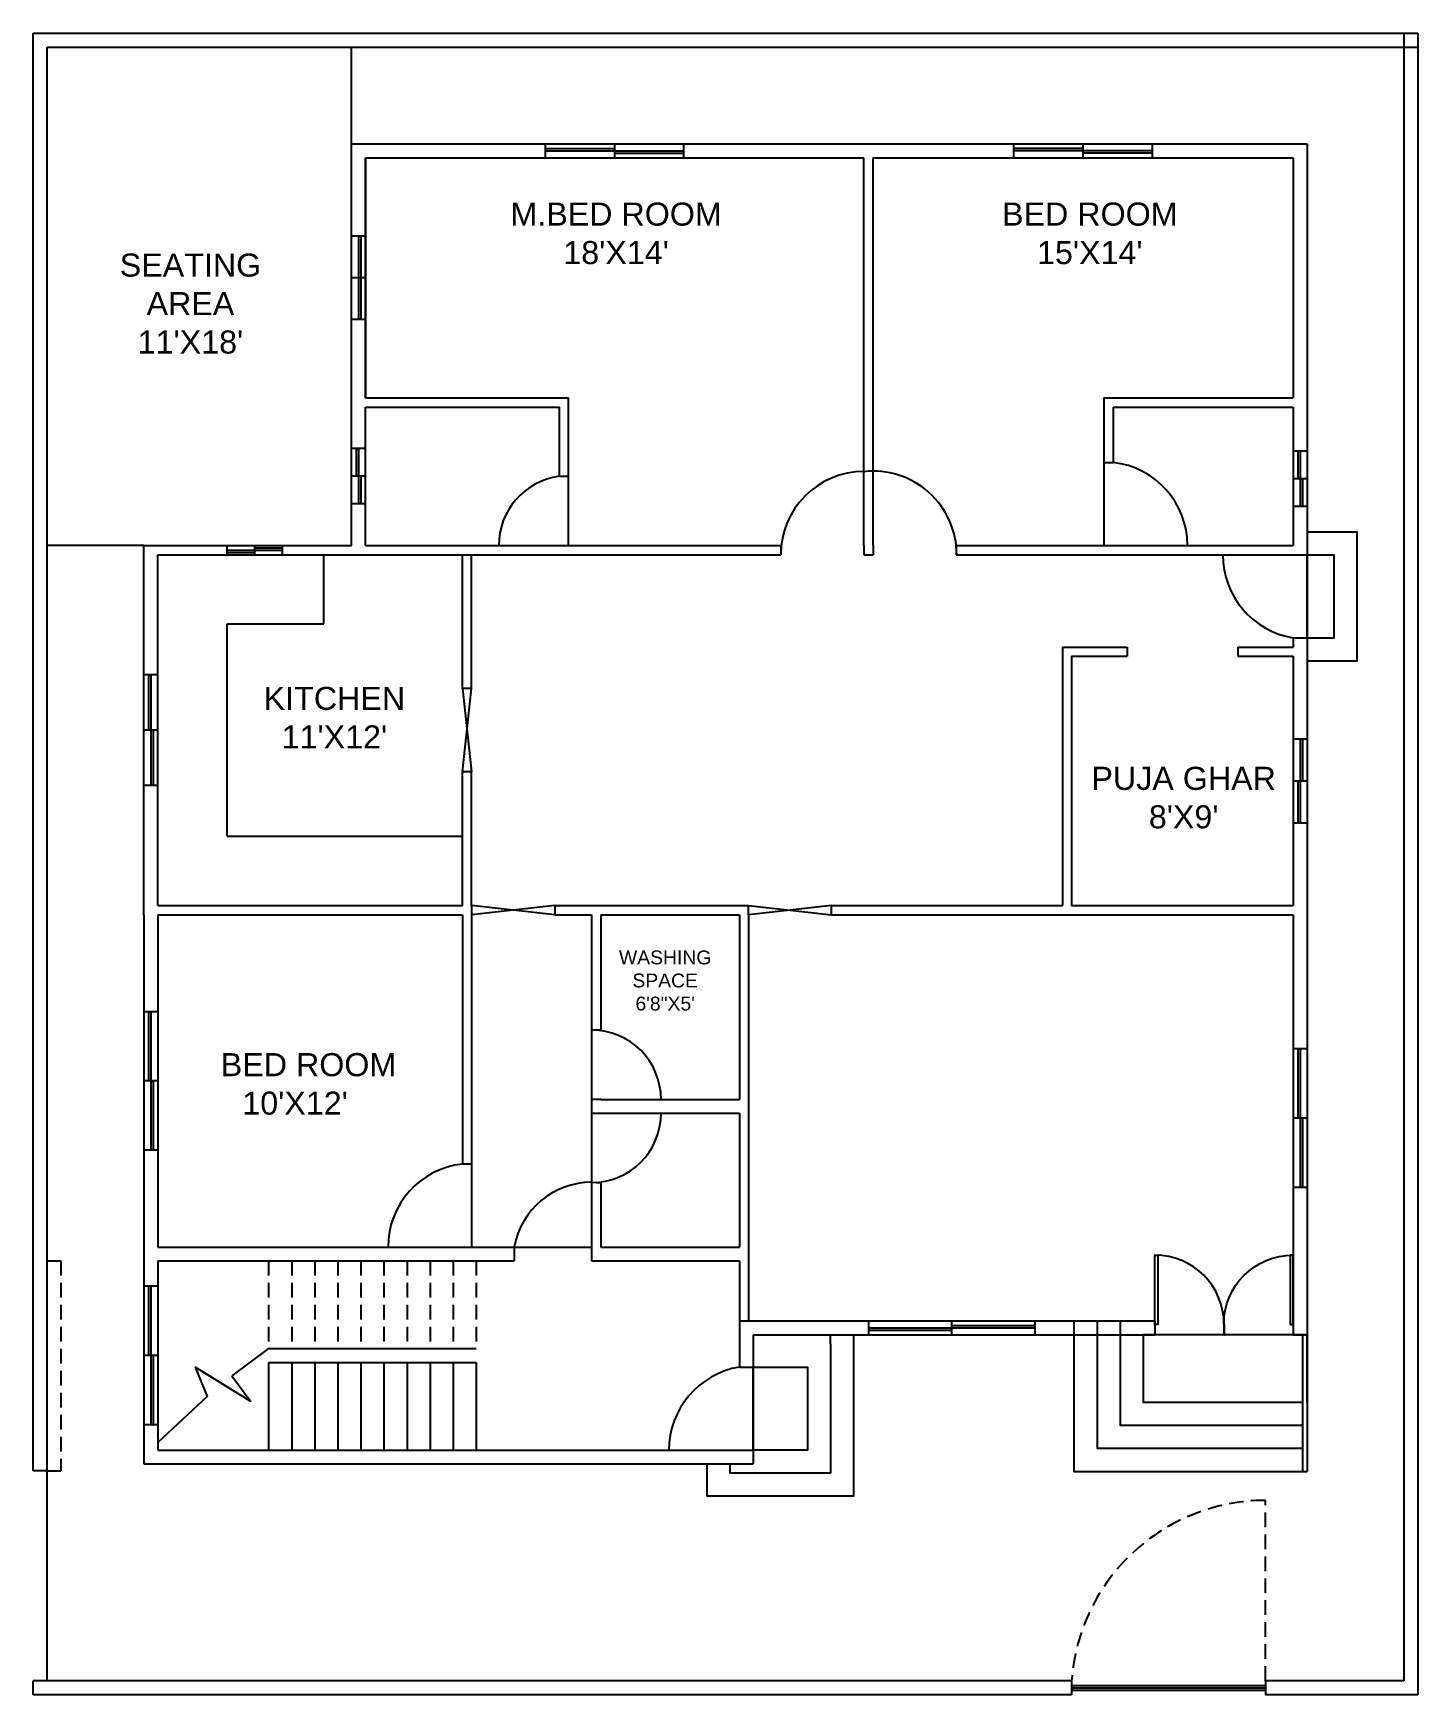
# Model space of a CAD drawing. Header units: feet. Extents: x 1319 to 1919, y 1723 to 2443.
import ezdxf

# ---------------------------------------------------------------- set-up
doc = ezdxf.new("R2010")
doc.units = ezdxf.units.FT
doc.linetypes.add('HIDDEN', pattern=[9.525, 6.35, -3.175])
doc.styles.get("Standard").update_dxf_attribs({"font": 'arial.ttf'})

# ---------------------------------------------------------------- blocks, each defined once
blk = doc.blocks.new('*U3')
for p, q in [((0, 0), (0, -6)), ((40, 0), (40, -6))]:
    blk.add_line(p, q)
blk.add_lwpolyline([(0, 0), (0, 40), (1.75, 40), (1.75, 0)], close=True)
blk.add_arc((0, 0), 40, 0, 90)

msp = doc.modelspace()

# ---------------------------------------------------------------- linework, layer by layer
for p, q in [((1318.74, 2443.2), (1918.74, 2443.2)), ((1318.74, 1820.2), (1318.74, 2443.2)), ((1912.74, 2443.2), (1912.74, 1729.2)), ((1918.74, 2443.2), (1918.74, 1723.2)), ((1324.74, 2437.2), (1918.74, 2437.2)), ((1324.74, 1729.2), (1324.74, 2437.2)), ((1456.74, 2395.2), (1870.74, 2395.2)), ((1456.74, 2221.2), (1456.74, 2395.2)), ((1870.74, 2395.2), (1870.74, 1879.2)), ((1462.74, 2389.2), (1642.74, 2389.2)), ((1462.74, 2389.2), (1678.74, 2389.2)), ((1462.74, 2389.2), (1462.74, 2285.2)), ((1462.74, 2285.2), (1462.74, 2389.2)), ((1642.74, 2389.2), (1646.74, 2389.2)), ((1646.74, 2389.2), (1678.74, 2389.2)), ((1678.74, 2221.2), (1678.74, 2389.2)), ((1682.74, 2221.2), (1682.74, 2389.2)), ((1682.74, 2389.2), (1864.74, 2389.2)), ((1864.74, 2389.2), (1864.74, 2285.2)), ((1459.74, 2355.2), (1459.74, 2319.2)), ((1462.74, 2285.2), (1550.74, 2285.2)), ((1550.74, 2221.2), (1550.74, 2285.2)), ((1782.74, 2285.2), (1782.74, 2221.2)), ((1782.74, 2285.2), (1864.74, 2285.2)), ((1462.74, 2221.2), (1462.74, 2281.2)), ((1462.74, 2281.2), (1546.74, 2281.2)), ((1546.74, 2251.2), (1546.74, 2281.2)), ((1786.74, 2281.2), (1786.74, 2257.2)), ((1786.74, 2281.2), (1864.74, 2281.2)), ((1864.74, 2281.2), (1864.74, 2221.2)), ((1782.74, 2257.2), (1786.74, 2257.2)), ((1546.74, 2251.2), (1550.74, 2251.2)), ((1366.74, 2061.2), (1366.74, 2221.2)), ((1366.74, 2221.2), (1456.74, 2221.2)), ((1462.74, 2221.2), (1642.74, 2221.2)), ((1642.74, 2221.2), (1642.74, 2217.2)), ((1678.74, 2221.2), (1678.74, 2217.2)), ((1682.74, 2221.2), (1682.74, 2217.2)), ((1718.74, 2221.2), (1718.74, 2217.2)), ((1718.74, 2221.2), (1864.74, 2221.2)), ((1372.74, 2065.2), (1372.74, 2217.2)), ((1372.74, 2217.2), (1456.74, 2217.2)), ((1444.74, 2187.2), (1444.74, 2217.2)), ((1456.74, 2217.2), (1462.74, 2217.2)), ((1462.74, 2217.2), (1642.74, 2217.2)), ((1462.74, 2217.2), (1642.74, 2217.2)), ((1504.74, 2159.2), (1504.74, 2217.2)), ((1508.74, 2159.2), (1508.74, 2217.2)), ((1678.74, 2217.2), (1682.74, 2217.2)), ((1718.74, 2217.2), (1864.74, 2217.2)), ((1402.74, 2095.2), (1402.74, 2187.2)), ((1402.74, 2187.2), (1444.74, 2187.2)), ((1764.74, 2177.2), (1764.74, 2065.2)), ((1764.74, 2177.2), (1792.74, 2177.2)), ((1768.74, 2177.2), (1792.74, 2177.2)), ((1792.74, 2177.2), (1792.74, 2173.2)), ((1840.74, 2177.2), (1864.74, 2177.2)), ((1840.74, 2177.2), (1840.74, 2173.2)), ((1840.74, 2177.2), (1864.74, 2177.2)), ((1864.74, 2181.2), (1864.74, 2177.2)), ((1768.74, 2173.2), (1768.74, 2065.2)), ((1768.74, 2173.2), (1792.74, 2173.2)), ((1768.74, 2173.2), (1768.74, 2065.2)), ((1840.74, 2173.2), (1864.74, 2173.2)), ((1864.74, 2173.2), (1864.74, 2065.2)), ((1508.74, 2159.2), (1504.74, 2159.2)), ((1504.74, 2159.2), (1508.74, 2123.2)), ((1504.74, 2123.2), (1508.74, 2159.2)), ((1504.74, 2065.2), (1504.74, 2123.2)), ((1508.74, 2123.2), (1504.74, 2123.2)), ((1508.74, 2065.2), (1508.74, 2123.2)), ((1402.74, 2095.2), (1504.74, 2095.2)), ((1366.74, 2061.2), (1366.74, 1911.2)), ((1372.74, 2065.2), (1504.74, 2065.2)), ((1372.74, 2061.2), (1504.74, 2061.2)), ((1372.74, 2061.2), (1372.74, 1917.2)), ((1504.74, 2061.2), (1504.74, 1953.2)), ((1508.74, 2065.2), (1508.74, 2061.2)), ((1544.74, 2065.2), (1508.74, 2061.2)), ((1544.74, 2061.2), (1508.74, 2065.2)), ((1508.74, 2061.2), (1508.74, 1953.2)), ((1544.74, 2065.2), (1544.74, 2061.2)), ((1544.74, 2065.2), (1628.74, 2065.2)), ((1544.74, 2061.2), (1560.74, 2061.2)), ((1560.74, 2061.2), (1560.74, 2011.2)), ((1564.74, 2061.2), (1564.74, 2011.2)), ((1564.74, 2061.2), (1624.74, 2061.2)), ((1624.74, 2061.2), (1624.74, 1981.2)), ((1628.74, 2061.2), (1628.74, 2065.2)), ((1628.74, 2065.2), (1664.74, 2061.2)), ((1664.74, 2065.2), (1628.74, 2061.2)), ((1628.74, 2061.2), (1628.74, 1885.2)), ((1664.74, 2065.2), (1764.74, 2065.2)), ((1664.74, 2061.2), (1664.74, 2065.2)), ((1664.74, 2065.2), (1764.74, 2065.2)), ((1664.74, 2061.2), (1703.3, 2061.2)), ((1703.3, 2061.2), (1800.74, 2061.2)), ((1768.74, 2065.2), (1800.74, 2065.2)), ((1800.74, 2065.2), (1864.74, 2065.2)), ((1800.74, 2061.2), (1864.74, 2061.2)), ((1864.74, 2061.2), (1864.74, 1885.2)), ((1564.74, 2011.2), (1560.74, 2011.2)), ((1560.74, 2011.2), (1560.74, 1945.2)), ((1867.74, 2003.2), (1867.74, 1943.2)), ((1564.74, 1981.2), (1560.74, 1981.2)), ((1560.74, 1981.2), (1560.74, 1975.2)), ((1564.74, 1981.2), (1624.74, 1981.2)), ((1560.74, 1975.2), (1624.74, 1975.2)), ((1624.74, 1975.2), (1624.74, 1917.2)), ((1868.74, 1973.2), (1868.74, 1943.2)), ((1504.74, 1953.2), (1508.74, 1953.2)), ((1508.74, 1953.2), (1508.74, 1917.2)), ((1560.74, 1945.2), (1560.74, 1911.2)), ((1562.74, 1945.2), (1564.74, 1945.2)), ((1564.74, 1945.2), (1564.74, 1917.2)), ((1372.74, 1917.2), (1524.74, 1917.2)), ((1564.74, 1917.2), (1624.74, 1917.2)), ((1366.74, 1911.2), (1366.74, 1823.2)), ((1372.74, 1911.2), (1527.2, 1911.2)), ((1372.74, 1911.2), (1372.74, 1829.2)), ((1560.74, 1911.2), (1624.74, 1911.2)), ((1624.74, 1911.2), (1624.74, 1881.2)), ((1624.74, 1881.2), (1624.74, 1865.2)), ((1628.74, 1885.2), (1804.74, 1885.2)), ((1804.74, 1885.2), (1804.74, 1879.2)), ((1864.74, 1885.2), (1864.74, 1879.2)), ((1420.74, 1873.2), (1510.74, 1873.2)), ((1630.74, 1879.2), (1804.74, 1879.2)), ((1630.74, 1879.2), (1630.74, 1865.2)), ((1864.74, 1879.2), (1870.74, 1879.2)), ((1420.74, 1867.2), (1510.74, 1867.2)), ((1420.74, 1867.2), (1420.74, 1829.2)), ((1430.74, 1867.2), (1430.74, 1829.2)), ((1440.74, 1867.2), (1440.74, 1829.2)), ((1450.74, 1867.2), (1450.74, 1829.2)), ((1460.74, 1867.2), (1460.74, 1829.2)), ((1470.74, 1867.2), (1470.74, 1829.2)), ((1480.74, 1867.2), (1480.74, 1829.2)), ((1490.74, 1867.2), (1490.74, 1829.2)), ((1500.74, 1867.2), (1500.74, 1829.2)), ((1624.74, 1865.2), (1630.74, 1865.2)), ((1630.74, 1865.2), (1630.74, 1829.2)), ((1372.74, 1829.2), (1624.74, 1829.2)), ((1624.74, 1829.2), (1630.74, 1829.2)), ((1630.74, 1829.2), (1630.74, 1823.2)), ((1366.74, 1823.2), (1630.74, 1823.2)), ((1324.74, 1820.2), (1318.74, 1820.2)), ((1768.74, 1729.2), (1318.74, 1729.2)), ((1318.74, 1723.2), (1318.74, 1729.2)), ((1768.74, 1729.2), (1768.74, 1723.2)), ((1912.74, 1729.2), (1852.74, 1729.2)), ((1852.74, 1729.2), (1852.74, 1723.2)), ((1768.74, 1723.2), (1318.74, 1723.2)), ((1768.74, 1727.2), (1852.74, 1727.2)), ((1768.74, 1726.2), (1852.74, 1726.2)), ((1768.74, 1725.2), (1852.74, 1725.2)), ((1918.74, 1723.2), (1852.74, 1723.2))]:
    msp.add_line(p, q)
at = {"color": 7, "true_color": 0xffffff}
for p, q in [((1456.74, 2395.2), (1456.74, 2437.2)), ((1366.74, 2221.2), (1324.74, 2221.2)), ((1864.74, 2217.2), (1870.74, 2217.2)), ((1864.74, 2181.2), (1870.74, 2181.2)), ((1524.74, 1917.2), (1560.74, 1917.2)), ((1527.2, 1917.2), (1527.2, 1911.2)), ((1420.74, 1873.2), (1404.78, 1861.44)), ((1664.27, 1875.2), (1664.27, 1879.2)), ((1868.74, 1879.2), (1868.74, 1820.02)), ((1870.74, 1879.2), (1870.74, 1820.02)), ((1413.03, 1850.24), (1388.85, 1865.15)), ((1388.85, 1865.15), (1394.16, 1852.43)), ((1510.74, 1867.2), (1510.74, 1829.2)), ((1404.78, 1861.44), (1413.03, 1850.24)), ((1394.16, 1852.43), (1372.74, 1832.56)), ((1870.74, 1850.02), (1870.74, 1820.02))]:
    msp.add_line(p, q, dxfattribs=at)
at = {"color": 5}
for p, q in [((1540.74, 2389.2), (1540.74, 2395.2)), ((1540.74, 2393.2), (1570.74, 2393.2)), ((1540.74, 2392.2), (1600.74, 2392.2)), ((1570.74, 2389.2), (1570.74, 2395.2)), ((1570.74, 2391.2), (1600.74, 2391.2)), ((1600.74, 2389.2), (1600.74, 2395.2)), ((1743.74, 2389.2), (1743.74, 2395.2)), ((1773.74, 2393.2), (1743.74, 2393.2)), ((1803.74, 2392.2), (1743.74, 2392.2)), ((1773.74, 2389.2), (1773.74, 2395.2)), ((1803.74, 2391.2), (1773.74, 2391.2)), ((1803.74, 2389.2), (1803.74, 2395.2)), ((1462.74, 2355.2), (1456.74, 2355.2)), ((1459.74, 2355.2), (1459.74, 2319.2)), ((1460.74, 2355.2), (1460.74, 2319.2)), ((1462.74, 2337.2), (1456.74, 2337.2)), ((1462.74, 2319.2), (1456.74, 2319.2)), ((1462.74, 2263.2), (1456.74, 2263.2)), ((1458.74, 2263.2), (1458.74, 2251.2)), ((1459.74, 2263.2), (1459.74, 2239.2)), ((1864.74, 2262.2), (1870.74, 2262.2)), ((1866.74, 2262.2), (1866.74, 2250.2)), ((1867.74, 2262.2), (1867.74, 2238.2)), ((1462.74, 2251.2), (1456.74, 2251.2)), ((1460.74, 2251.2), (1460.74, 2239.2)), ((1864.74, 2250.2), (1870.74, 2250.2)), ((1868.74, 2250.2), (1868.74, 2238.2)), ((1462.74, 2239.2), (1456.74, 2239.2)), ((1864.74, 2238.2), (1870.74, 2238.2)), ((1402.74, 2217.2), (1402.74, 2221.2)), ((1402.74, 2219.2), (1426.74, 2219.2)), ((1402.74, 2218.2), (1414.74, 2218.2)), ((1414.74, 2217.2), (1414.74, 2221.2)), ((1414.74, 2220.2), (1426.74, 2220.2)), ((1426.74, 2217.2), (1426.74, 2221.2)), ((1372.74, 2165.2), (1366.74, 2165.2)), ((1368.74, 2165.2), (1368.74, 2141.2)), ((1369.74, 2165.2), (1369.74, 2117.2)), ((1372.74, 2141.2), (1366.74, 2141.2)), ((1370.74, 2141.2), (1370.74, 2117.2)), ((1864.74, 2137.37), (1870.74, 2137.37)), ((1867.74, 2137.37), (1867.74, 2101.03)), ((1868.74, 2137.37), (1868.74, 2119.2)), ((1372.74, 2117.2), (1366.74, 2117.2)), ((1864.74, 2119.2), (1870.74, 2119.2)), ((1866.74, 2119.2), (1866.74, 2101.03)), ((1864.74, 2101.03), (1870.74, 2101.03)), ((1372.74, 2019.2), (1366.74, 2019.2)), ((1368.74, 2019.2), (1368.74, 1989.2)), ((1369.74, 2019.2), (1369.74, 1959.2)), ((1864.74, 2003.2), (1870.74, 2003.2)), ((1866.74, 2003.2), (1866.74, 1973.2)), ((1867.74, 2003.2), (1867.74, 1943.2)), ((1372.74, 1989.2), (1366.74, 1989.2)), ((1370.74, 1989.2), (1370.74, 1959.2)), ((1864.74, 1973.2), (1870.74, 1973.2)), ((1868.74, 1973.2), (1868.74, 1943.2)), ((1372.74, 1959.2), (1366.74, 1959.2)), ((1864.74, 1943.2), (1870.74, 1943.2)), ((1372.74, 1900.2), (1366.74, 1900.2)), ((1368.74, 1900.2), (1368.74, 1870.2)), ((1369.74, 1900.2), (1369.74, 1840.2)), ((1680.74, 1885.2), (1680.74, 1879.2)), ((1680.74, 1882.2), (1752.74, 1882.2)), ((1680.74, 1881.2), (1716.74, 1881.2)), ((1716.74, 1885.2), (1716.74, 1879.2)), ((1716.74, 1883.2), (1752.74, 1883.2)), ((1752.74, 1885.2), (1752.74, 1879.2)), ((1372.74, 1870.2), (1366.74, 1870.2)), ((1370.74, 1870.2), (1370.74, 1840.2)), ((1372.74, 1840.2), (1366.74, 1840.2))]:
    msp.add_line(p, q, dxfattribs=at)
at = {"linetype": 'HIDDEN'}
for p, q in [((1324.74, 1911.2), (1330.74, 1911.2)), ((1330.74, 1911.2), (1330.74, 1820.2)), ((1420.74, 1911.2), (1420.74, 1873.2)), ((1430.74, 1911.2), (1430.74, 1873.2)), ((1440.74, 1911.2), (1440.74, 1873.2)), ((1450.74, 1911.2), (1450.74, 1873.2)), ((1460.74, 1911.2), (1460.74, 1873.2)), ((1470.74, 1911.2), (1470.74, 1873.2)), ((1480.74, 1911.2), (1480.74, 1873.2)), ((1490.74, 1911.2), (1490.74, 1873.2)), ((1500.74, 1911.2), (1500.74, 1873.2)), ((1510.74, 1911.2), (1510.74, 1873.2)), ((1324.74, 1820.2), (1330.74, 1820.2)), ((1852.74, 1729.2), (1852.74, 1807.41))]:
    msp.add_line(p, q, dxfattribs=at)
at = {"color": 7, "true_color": 0xffffff}
for points in [[(1870.74, 2227.2), (1892.39, 2227.2), (1892.39, 2171.12), (1870.74, 2171.12)], [(1624.74, 1885.2), (1674.27, 1885.2)], [(1769.76, 1885.2), (1769.76, 1820.02), (1870.74, 1820.02)], [(1779.76, 1885.2), (1779.76, 1830.02), (1868.74, 1830.02)], [(1789.76, 1885.2), (1789.76, 1840.02), (1868.74, 1840.02)], [(1674.27, 1879.2), (1674.27, 1809.2), (1610.74, 1809.2), (1610.74, 1823.2)], [(1664.27, 1875.2), (1664.27, 1819.2), (1620.74, 1819.2), (1620.74, 1823.2)], [(1870.74, 1850.02), (1870.74, 1879.2), (1799.76, 1879.2), (1799.76, 1850.02), (1868.74, 1850.02)]]:
    msp.add_lwpolyline(points, dxfattribs=at)
for points in [[(1870.74, 2217.2), (1882.39, 2217.2), (1882.39, 2181.12), (1870.74, 2181.12)], [(1630.74, 1865.2), (1654.27, 1865.2), (1654.27, 1829.2), (1630.74, 1829.2)]]:
    msp.add_lwpolyline(points, close=True, dxfattribs=at)
at = {"color": 32, "true_color": 0xcd6928}
for centre, radius, start, end in [((1782.74, 2221.2), 36.22, 0, 83.65981), ((1550.74, 2221.2), 30.27, 97.59464, 180), ((1678.74, 2217.2), 36.06, 90, 180), ((1682.74, 2217.2), 36.22, 0, 96.34019), ((1870.74, 2217.2), 36.5, 180, 260.53768), ((1560.74, 1981.2), 30.07, 0, 90), ((1560.74, 1975.2), 30.07, 270, 0), ((1508.74, 1917.2), 36.22, 96.34019, 180), ((1560.74, 1911.2), 34.07, 90, 169.85785), ((1630.74, 1829.2), 36.5, 99.46232, 180)]:
    msp.add_arc(centre, radius, start, end, dxfattribs=at)
at = {"color": 7, "true_color": 0xffffff}
msp.add_arc((1560.74, 1911.2), 34.07, 86.24079, 86.44481, dxfattribs=at)
at = {"linetype": 'HIDDEN'}
msp.add_arc((1852.74, 1723.2), 84.21, 90, 175.91438, dxfattribs=at)
at = {"color": 5}
msp.add_point((1834.79, 1879.2), dxfattribs=at)

# ---------------------------------------------------------------- block references
at = {"color": 32, "true_color": 0xcd6928, "yscale": 0.7511629153076447, "zscale": 0.7511629153076447}
for p, xscale in [((1804.74, 1883.71), 0.7511629153076447), ((1864.74, 1883.71), -0.7511629153076447)]:
    msp.add_blockref('*U3', p, dxfattribs=dict(at, xscale=xscale))

# ---------------------------------------------------------------- texts
at = {"color": 40, "true_color": 0xf8d731, "attachment_point": 1}
for s, width, heights, insert, char_height in [("\\pxqc;M.BED ROOM\\P18'X14'", 150.8373, [27.06], (1495.91, 2369.83), 10), ("\\pxqc;BED ROOM\\P15'X14'", 150.8373, [27.06], (1701.2, 2369.83), 10), ("\\pxqc;KITCHEN\\P11'X12'", 150.8373, [27.06], (1373.84, 2159.96), 10), ("\\pxqc;PUJA GHAR\\P8'X9'", 150.8373, [27.06], (1741.88, 2125.32), 10), ('\\pxqc;WASHING\\PSPACE\\P6\'8"X5\'', 38.495, [0], (1573.35, 2045.72), 6), ("\\pxqc;   BED ROOM\\P10'X12'", 150.8373, [27.06], (1356.8, 2001.25), 10)]:
    msp.add_mtext_dynamic_manual_height_columns(s, width=width, gutter_width=12.5, heights=heights, dxfattribs=dict(at, insert=insert, char_height=char_height))
at = {"color": 4, "insert": (1351.3, 2347.73), "char_height": 10, "attachment_point": 1}
msp.add_mtext_dynamic_manual_height_columns("\\pxqc;SEATING\\PAREA\\P11'X18'", width=71.1658, gutter_width=12.5, heights=[0], dxfattribs=at)

doc.saveas('drawing.dxf')
